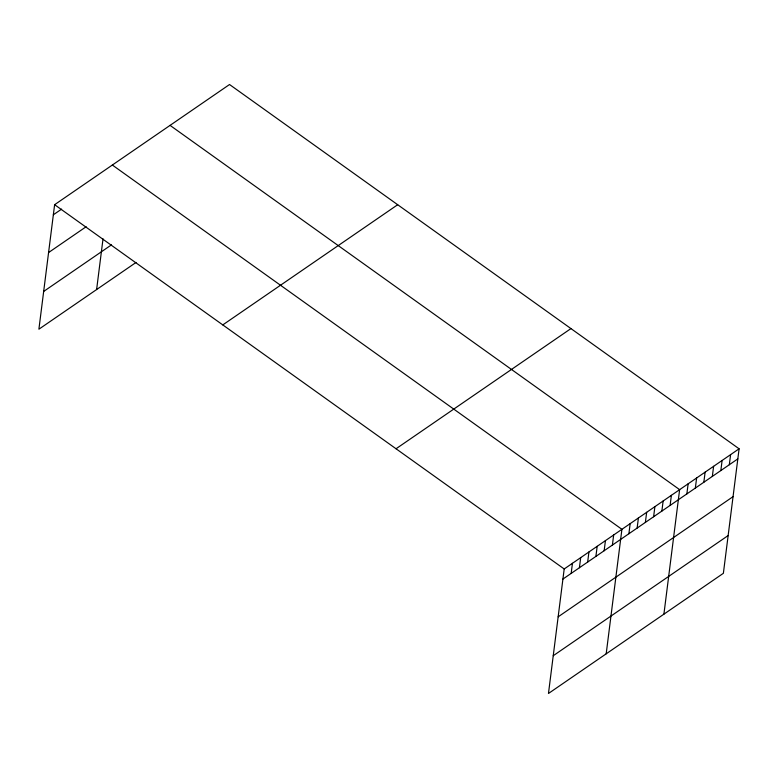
<?xml version="1.0" encoding="UTF-8"?>
<svg xmlns="http://www.w3.org/2000/svg" width="778" height="778" viewBox="0 0 778 778"><rect width="100%" height="100%" fill="white"/><g stroke="black" fill="none" stroke-linecap="round" stroke-linejoin="round"><path stroke-width="1.17" d="M739.1 448.799L564.196 568.971L548.471 693.48L723.375 573.308L739.1 448.799L229.529 84.52L54.625 204.692L38.9 329.201L136.014 262.478M96.618 289.542L103.027 238.827M571.169 573.405L572.443 563.301M579.415 567.736L580.689 557.641M587.662 562.076L588.936 551.972M595.899 556.406L597.183 546.312M604.146 550.746L605.43 540.642M612.393 545.077L613.667 534.982M606.188 653.821L621.914 529.312L112.343 165.033M628.887 533.747L630.161 523.643M637.133 528.077L638.407 517.983M645.38 522.417L646.654 512.313M653.617 516.748L654.901 506.653M661.864 511.088L663.138 500.983M670.111 505.418L671.385 495.323M663.906 614.173L679.632 489.654L170.061 125.375M686.857 493.923L688.131 483.819M695.347 488.078L696.621 477.984M703.847 482.243L705.121 472.149M712.337 476.408L713.611 466.304M720.836 470.573L722.11 460.469M729.326 464.738L730.6 454.634M53.351 214.786L61.598 209.126M48.586 252.549L86.144 226.738M43.665 291.449L111.468 244.866M222.79 324.903L397.684 204.731M396.041 448.76L570.945 328.588M562.922 579.065L737.826 458.894M558.157 616.828L733.051 496.656M553.236 655.728L728.14 535.556M54.625 204.692L564.196 568.971"/></g></svg>
